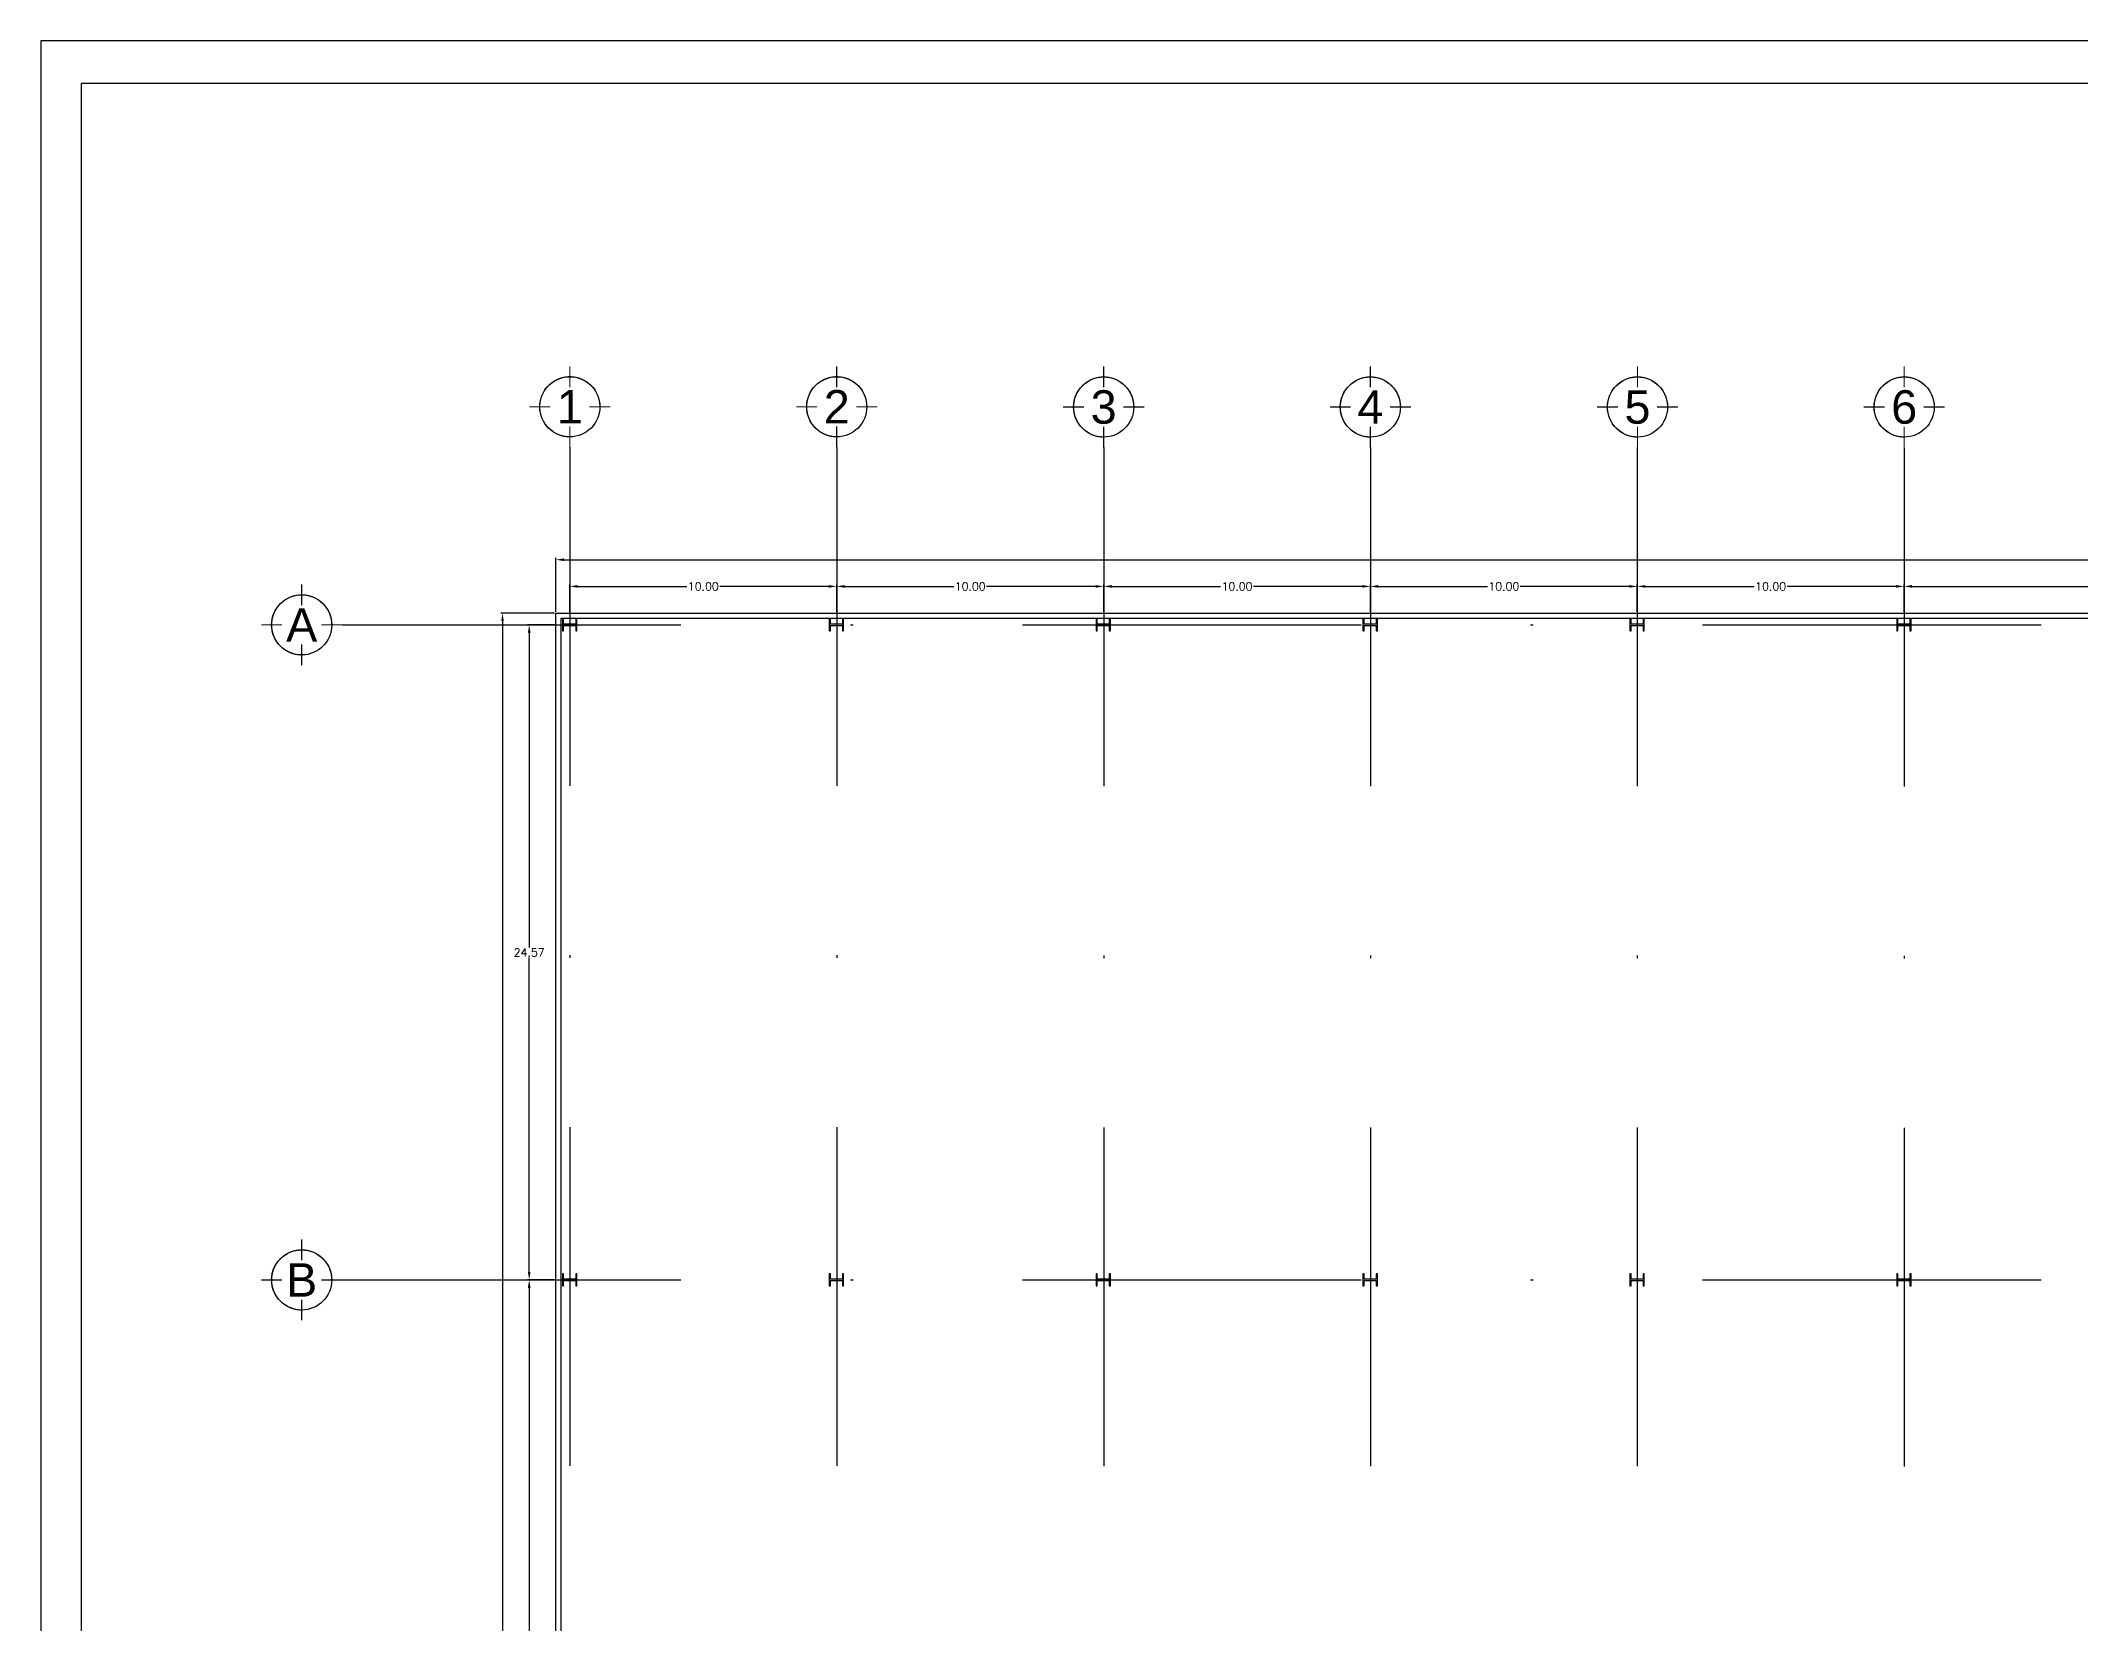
# Model space of a CAD drawing. Header units: millimetres. Extents: x -3 to 3438, y -2371 to 140.
# Drawn here: x 294.8 to 371.2, y 80.5 to 139.9 of the extents above; entities that cross this region are included whole.
import ezdxf
from ezdxf.enums import TextEntityAlignment as Align

# ---------------------------------------------------------------- set-up
doc = ezdxf.new("R2010")
doc.units = ezdxf.units.MM
doc.linetypes.add('DASHDOT', pattern=[25.4, 12.7, -6.35, 0, -6.35])
doc.layers.get('0').update_dxf_attribs({"color": 3})
for name, color, linetype in [('1- 1', 1, 'Continuous'), ('1- 2', 223, 'Continuous'), ('1- muro de carga', 5, 'Continuous'), ('dim-75', 2, 'Continuous'), ('ejes', 140, 'DASHDOT'), ('MARCO', 254, 'Continuous')]:
    doc.layers.add(name, color=color, linetype=linetype)
doc.styles.add('ALA', font='arial.ttf')
doc.styles.get("Standard").update_dxf_attribs({"font": 'arial.ttf'})
doc.styles.add('TEXTOS', font='romans.shx')
doc.dimstyles.new('DIM-75P', dxfattribs={"dimtxt": 0.3, "dimasz": 0.3, "dimexe": 0.0675, "dimexo": 0.0468, "dimgap": 0.0375, "dimtad": 0, "dimtih": 1, "dimtoh": 1, "dimzin": 0, "dimdsep": 46, "dimtxsty": 'TEXTOS', "dimcen": 0.3, "dimclrd": 1, "dimclre": 1, "dimclrt": 2, "dimadec": 0, "dimazin": 0, "dimtfac": 1, "dimtmove": 1, "dimatfit": 3, "dimldrblk": 'flecha', "dimfxl": 0.045, "dimtolj": 1, "dimtzin": 0, "dimlwd": -1, "dimlwe": -1, "dimarcsym": 0})

# ---------------------------------------------------------------- blocks, each defined once
blk = doc.blocks.new('ejeh')
at = {"layer": 'ejes', "const_width": 0.02}
for points in [[(0, 1.348), (0, 1)], [(-0.326, 0.674), (-0.674, 0.674)], [(0.326, 0.674), (0.674, 0.674)], [(0, 0), (0, 0.348)]]:
    blk.add_lwpolyline(points, dxfattribs=at)
blk.add_lwpolyline([(0, 0.174, -2.414214), (0.5, 0.674, 1)], format="xyb", dxfattribs=at)
at = {"layer": 'ejes'}
blk.add_circle((0, 0.674), 0.5, dxfattribs=at)
blk.add_attdef('X', text='', height=0.556, dxfattribs=at).set_placement((0, 0.674), align=Align.MIDDLE_CENTER)
blk = doc.blocks.new('*D17')
at = {"layer": 'Defpoints', "color": 0, "transparency": 16777216}
for p in [(324.62, 119.429), (314.612, 118.429), (324.62, 118.429)]:
    blk.add_point(p, dxfattribs=at)
at = {"layer": 'dim-75', "color": 1, "transparency": 16777216}
for p, q in [((314.612, 118.475), (314.612, 119.496)), ((314.912, 119.429), (319, 119.429)), ((324.32, 119.429), (320.232, 119.429)), ((324.62, 118.475), (324.62, 119.496))]:
    blk.add_line(p, q, dxfattribs=at)
for points in [[(314.912, 119.479), (314.912, 119.379), (314.612, 119.429)], [(324.32, 119.479), (324.32, 119.379), (324.62, 119.429)]]:
    blk.add_solid(points, dxfattribs=at)
at = {"layer": 'dim-75', "color": 2, "transparency": 16777216, "insert": (319.616, 119.429), "char_height": 0.3, "attachment_point": 5, "style": 'TEXTOS'}
blk.add_mtext('\\A1;10.00', dxfattribs=at)
blk = doc.blocks.new('flecha')
at = {"ltscale": 6}
for points in [[(-0.02, 0.03), (-0.11, 0.13), (-0.12, 0.05), (-0.12, 0.21)], [(-0.02, -0.03), (-0.11, -0.13), (-0.12, -0.05), (-0.12, -0.21)]]:
    blk.add_hatch(color=256, dxfattribs=at).paths.add_polyline_path(points)
for p, q in [((0.01, -0.02), (-0.14, 0.24)), ((0.01, 0.02), (-0.14, -0.24)), ((-0.13, 0.24), (-0.13, 0.03)), ((-0.13, 0.03), (-0.1, 0.12)), ((0, 0), (-0.1, 0.12)), ((0, 0), (-0.1, -0.12)), ((-0.13, -0.02), (-0.13, -0.24)), ((-0.13, -0.02), (-0.1, -0.12))]:
    blk.add_line(p, q, dxfattribs=at)
for points in [[(-0.02, 0.03), (-0.11, 0.13), (-0.12, 0.05), (-0.12, 0.21)], [(-0.02, -0.03), (-0.11, -0.13), (-0.12, -0.05), (-0.12, -0.21)]]:
    blk.add_lwpolyline(points, close=True, dxfattribs=at)
blk = doc.blocks.new('*D45')
at = {"layer": 'Defpoints', "color": 0, "transparency": 16777216}
for p in [(334.628, 119.429), (324.62, 118.429), (334.628, 118.429)]:
    blk.add_point(p, dxfattribs=at)
at = {"layer": 'dim-75', "color": 1, "transparency": 16777216}
for p, q in [((324.62, 118.475), (324.62, 119.496)), ((324.92, 119.429), (329.008, 119.429)), ((334.328, 119.429), (330.24, 119.429)), ((334.628, 118.475), (334.628, 119.496))]:
    blk.add_line(p, q, dxfattribs=at)
for points in [[(324.92, 119.479), (324.92, 119.379), (324.62, 119.429)], [(334.328, 119.479), (334.328, 119.379), (334.628, 119.429)]]:
    blk.add_solid(points, dxfattribs=at)
at = {"layer": 'dim-75', "color": 2, "transparency": 16777216, "insert": (329.624, 119.429), "char_height": 0.3, "attachment_point": 5, "style": 'TEXTOS'}
blk.add_mtext('\\A1;10.00', dxfattribs=at)
blk = doc.blocks.new('*D46')
at = {"layer": 'Defpoints', "color": 0, "transparency": 16777216}
for p in [(344.628, 119.429), (334.628, 118.429), (344.628, 118.429)]:
    blk.add_point(p, dxfattribs=at)
at = {"layer": 'dim-75', "color": 1, "transparency": 16777216}
for p, q in [((334.628, 118.475), (334.628, 119.496)), ((334.928, 119.429), (339.012, 119.429)), ((344.328, 119.429), (340.244, 119.429)), ((344.628, 118.475), (344.628, 119.496))]:
    blk.add_line(p, q, dxfattribs=at)
for points in [[(334.928, 119.479), (334.928, 119.379), (334.628, 119.429)], [(344.328, 119.479), (344.328, 119.379), (344.628, 119.429)]]:
    blk.add_solid(points, dxfattribs=at)
at = {"layer": 'dim-75', "color": 2, "transparency": 16777216, "insert": (339.628, 119.429), "char_height": 0.3, "attachment_point": 5, "style": 'TEXTOS'}
blk.add_mtext('\\A1;10.00', dxfattribs=at)
blk = doc.blocks.new('*D47')
at = {"layer": 'Defpoints', "color": 0, "transparency": 16777216}
for p in [(354.636, 119.429), (344.628, 118.429), (354.636, 118.429)]:
    blk.add_point(p, dxfattribs=at)
at = {"layer": 'dim-75', "color": 1, "transparency": 16777216}
for p, q in [((344.628, 118.475), (344.628, 119.496)), ((344.928, 119.429), (349.016, 119.429)), ((354.336, 119.429), (350.248, 119.429)), ((354.636, 118.475), (354.636, 119.496))]:
    blk.add_line(p, q, dxfattribs=at)
for points in [[(344.928, 119.479), (344.928, 119.379), (344.628, 119.429)], [(354.336, 119.479), (354.336, 119.379), (354.636, 119.429)]]:
    blk.add_solid(points, dxfattribs=at)
at = {"layer": 'dim-75', "color": 2, "transparency": 16777216, "insert": (349.632, 119.429), "char_height": 0.3, "attachment_point": 5, "style": 'TEXTOS'}
blk.add_mtext('\\A1;10.00', dxfattribs=at)
blk = doc.blocks.new('*D48')
at = {"layer": 'Defpoints', "color": 0, "transparency": 16777216}
for p in [(364.636, 119.429), (354.636, 118.429), (364.636, 118.429)]:
    blk.add_point(p, dxfattribs=at)
at = {"layer": 'dim-75', "color": 1, "transparency": 16777216}
for p, q in [((354.636, 118.475), (354.636, 119.496)), ((354.936, 119.429), (359.02, 119.429)), ((364.336, 119.429), (360.252, 119.429)), ((364.636, 118.475), (364.636, 119.496))]:
    blk.add_line(p, q, dxfattribs=at)
for points in [[(354.936, 119.479), (354.936, 119.379), (354.636, 119.429)], [(364.336, 119.479), (364.336, 119.379), (364.636, 119.429)]]:
    blk.add_solid(points, dxfattribs=at)
at = {"layer": 'dim-75', "color": 2, "transparency": 16777216, "insert": (359.636, 119.429), "char_height": 0.3, "attachment_point": 5, "style": 'TEXTOS'}
blk.add_mtext('\\A1;10.00', dxfattribs=at)
blk = doc.blocks.new('*D49')
at = {"layer": 'Defpoints', "color": 0, "transparency": 16777216}
for p in [(390.634, 119.429), (364.636, 118.429), (390.634, 118.429)]:
    blk.add_point(p, dxfattribs=at)
at = {"layer": 'dim-75', "color": 1, "transparency": 16777216}
for p, q in [((364.636, 118.475), (364.636, 119.496)), ((364.936, 119.429), (377.019, 119.429)), ((390.334, 119.429), (378.251, 119.429)), ((390.634, 118.475), (390.634, 119.496))]:
    blk.add_line(p, q, dxfattribs=at)
for points in [[(364.936, 119.479), (364.936, 119.379), (364.636, 119.429)], [(390.334, 119.479), (390.334, 119.379), (390.634, 119.429)]]:
    blk.add_solid(points, dxfattribs=at)
at = {"layer": 'dim-75', "color": 2, "transparency": 16777216, "insert": (377.635, 119.429), "char_height": 0.3, "attachment_point": 5, "style": 'TEXTOS'}
blk.add_mtext('\\A1;10.00', dxfattribs=at)
blk = doc.blocks.new('*D58')
at = {"layer": 'Defpoints', "color": 0, "transparency": 16777216}
for p in [(314.089, 120.429), (314.089, 118.429), (455.171, 118.429)]:
    blk.add_point(p, dxfattribs=at)
at = {"layer": 'dim-75', "color": 1, "transparency": 16777216}
for p, q in [((314.089, 118.475), (314.089, 120.496)), ((314.389, 120.429), (383.871, 120.429)), ((454.871, 120.429), (385.389, 120.429)), ((455.171, 118.475), (455.171, 120.496))]:
    blk.add_line(p, q, dxfattribs=at)
for points in [[(314.389, 120.479), (314.389, 120.379), (314.089, 120.429)], [(454.871, 120.479), (454.871, 120.379), (455.171, 120.429)]]:
    blk.add_solid(points, dxfattribs=at)
at = {"layer": 'dim-75', "color": 2, "transparency": 16777216, "insert": (384.63, 120.429), "char_height": 0.3, "attachment_point": 5, "style": 'TEXTOS'}
blk.add_mtext('\\A1;141.08', dxfattribs=at)
blk = doc.blocks.new('*D59')
at = {"layer": 'Defpoints', "color": 0, "transparency": 16777216}
for p in [(314.089, 118.429), (312.089, 38.429), (314.089, 38.429)]:
    blk.add_point(p, dxfattribs=at)
at = {"layer": 'dim-75', "color": 1, "transparency": 16777216}
for p, q in [((314.042, 118.429), (312.022, 118.429)), ((312.089, 118.129), (312.089, 78.616)), ((312.089, 38.729), (312.089, 78.241)), ((314.042, 38.429), (312.022, 38.429))]:
    blk.add_line(p, q, dxfattribs=at)
for points in [[(312.039, 118.129), (312.139, 118.129), (312.089, 118.429)], [(312.039, 38.729), (312.139, 38.729), (312.089, 38.429)]]:
    blk.add_solid(points, dxfattribs=at)
at = {"layer": 'dim-75', "color": 2, "transparency": 16777216, "insert": (312.089, 78.429), "char_height": 0.3, "attachment_point": 5, "style": 'TEXTOS'}
blk.add_mtext('\\A1;80.00', dxfattribs=at)
blk = doc.blocks.new('*D61')
at = {"layer": 'Defpoints', "color": 0, "transparency": 16777216}
for p in [(313.089, 93.421), (314.089, 93.421), (314.089, 63.413)]:
    blk.add_point(p, dxfattribs=at)
at = {"layer": 'dim-75', "color": 1, "transparency": 16777216}
for p, q in [((314.042, 93.421), (313.022, 93.421)), ((313.089, 93.121), (313.089, 78.604)), ((313.089, 63.713), (313.089, 78.229)), ((314.042, 63.413), (313.022, 63.413))]:
    blk.add_line(p, q, dxfattribs=at)
for points in [[(313.039, 93.121), (313.139, 93.121), (313.089, 93.421)], [(313.039, 63.713), (313.139, 63.713), (313.089, 63.413)]]:
    blk.add_solid(points, dxfattribs=at)
at = {"layer": 'dim-75', "color": 2, "transparency": 16777216, "insert": (313.089, 78.417), "char_height": 0.3, "attachment_point": 5, "style": 'TEXTOS'}
blk.add_mtext('\\A1;30.01', dxfattribs=at)
blk = doc.blocks.new('*D62')
at = {"layer": 'Defpoints', "color": 0, "transparency": 16777216}
for p in [(313.089, 117.986), (314.089, 117.986), (314.089, 93.421)]:
    blk.add_point(p, dxfattribs=at)
at = {"layer": 'dim-75', "color": 1, "transparency": 16777216}
for p, q in [((314.042, 117.986), (313.022, 117.986)), ((313.089, 117.686), (313.089, 105.891)), ((313.089, 93.721), (313.089, 105.516)), ((314.042, 93.421), (313.022, 93.421))]:
    blk.add_line(p, q, dxfattribs=at)
for points in [[(313.039, 117.686), (313.139, 117.686), (313.089, 117.986)], [(313.039, 93.721), (313.139, 93.721), (313.089, 93.421)]]:
    blk.add_solid(points, dxfattribs=at)
at = {"layer": 'dim-75', "color": 2, "transparency": 16777216, "insert": (313.089, 105.703), "char_height": 0.3, "attachment_point": 5, "style": 'TEXTOS'}
blk.add_mtext('\\A1;24.57', dxfattribs=at)

msp = doc.modelspace()

# ---------------------------------------------------------------- linework, layer by layer
at = {"layer": '1- 1', "lineweight": 25}
for points in [[(294.776, 139.89), (294.776, -75.213), (584.919, -75.213), (584.919, 139.89), (294.776, 139.89)], [(540.25, 138.286), (296.285, 138.286), (296.285, -74.218)]]:
    msp.add_lwpolyline(points, dxfattribs=at)
at = {"layer": '1- 2', "lineweight": 25}
for points in [[(314.832, 118.01), (314.381, 118.01), (314.381, 118.207), (314.334, 118.207), (314.334, 117.757), (314.381, 117.757), (314.381, 117.962), (314.832, 117.962), (314.832, 117.757), (314.879, 117.757), (314.879, 118.207), (314.832, 118.207), (314.832, 118.01)], [(324.84, 118.01), (324.389, 118.01), (324.389, 118.207), (324.342, 118.207), (324.342, 117.757), (324.389, 117.757), (324.389, 117.962), (324.84, 117.962), (324.84, 117.757), (324.879, 117.757), (324.879, 118.207), (324.84, 118.207), (324.84, 118.01)], [(334.84, 118.01), (334.389, 118.01), (334.389, 118.207), (334.35, 118.207), (334.35, 117.757), (334.389, 117.757), (334.389, 117.962), (334.84, 117.962), (334.84, 117.757), (334.887, 117.757), (334.887, 118.207), (334.84, 118.207), (334.84, 118.01)], [(344.847, 118.01), (344.397, 118.01), (344.397, 118.207), (344.35, 118.207), (344.35, 117.757), (344.397, 117.757), (344.397, 117.962), (344.847, 117.962), (344.847, 117.757), (344.895, 117.757), (344.895, 118.207), (344.847, 118.207), (344.847, 118.01)], [(354.855, 118.01), (354.405, 118.01), (354.405, 118.207), (354.358, 118.207), (354.358, 117.757), (354.405, 117.757), (354.405, 117.962), (354.855, 117.962), (354.855, 117.757), (354.895, 117.757), (354.895, 118.207), (354.855, 118.207), (354.855, 118.01)], [(364.855, 118.01), (364.405, 118.01), (364.405, 118.207), (364.366, 118.207), (364.366, 117.757), (364.405, 117.757), (364.405, 117.962), (364.855, 117.962), (364.855, 117.757), (364.903, 117.757), (364.903, 118.207), (364.855, 118.207), (364.855, 118.01)], [(314.832, 93.448), (314.381, 93.448), (314.381, 93.646), (314.334, 93.646), (314.334, 93.196), (314.381, 93.196), (314.381, 93.401), (314.832, 93.401), (314.832, 93.196), (314.879, 93.196), (314.879, 93.646), (314.832, 93.646), (314.832, 93.448)], [(314.832, 93.448), (314.381, 93.448), (314.381, 93.646), (314.334, 93.646), (314.334, 93.196), (314.381, 93.196), (314.381, 93.401), (314.832, 93.401), (314.832, 93.196), (314.879, 93.196), (314.879, 93.646), (314.832, 93.646), (314.832, 93.448)], [(324.84, 93.448), (324.389, 93.448), (324.389, 93.646), (324.342, 93.646), (324.342, 93.196), (324.389, 93.196), (324.389, 93.401), (324.84, 93.401), (324.84, 93.196), (324.879, 93.196), (324.879, 93.646), (324.84, 93.646), (324.84, 93.448)], [(324.84, 93.448), (324.389, 93.448), (324.389, 93.646), (324.342, 93.646), (324.342, 93.196), (324.389, 93.196), (324.389, 93.401), (324.84, 93.401), (324.84, 93.196), (324.879, 93.196), (324.879, 93.646), (324.84, 93.646), (324.84, 93.448)], [(334.84, 93.448), (334.389, 93.448), (334.389, 93.646), (334.35, 93.646), (334.35, 93.196), (334.389, 93.196), (334.389, 93.401), (334.84, 93.401), (334.84, 93.196), (334.887, 93.196), (334.887, 93.646), (334.84, 93.646), (334.84, 93.448)], [(334.84, 93.448), (334.389, 93.448), (334.389, 93.646), (334.35, 93.646), (334.35, 93.196), (334.389, 93.196), (334.389, 93.401), (334.84, 93.401), (334.84, 93.196), (334.887, 93.196), (334.887, 93.646), (334.84, 93.646), (334.84, 93.448)], [(344.847, 93.448), (344.397, 93.448), (344.397, 93.646), (344.35, 93.646), (344.35, 93.196), (344.397, 93.196), (344.397, 93.401), (344.847, 93.401), (344.847, 93.196), (344.895, 93.196), (344.895, 93.646), (344.847, 93.646), (344.847, 93.448)], [(344.847, 93.448), (344.397, 93.448), (344.397, 93.646), (344.35, 93.646), (344.35, 93.196), (344.397, 93.196), (344.397, 93.401), (344.847, 93.401), (344.847, 93.196), (344.895, 93.196), (344.895, 93.646), (344.847, 93.646), (344.847, 93.448)], [(354.855, 93.448), (354.405, 93.448), (354.405, 93.646), (354.358, 93.646), (354.358, 93.196), (354.405, 93.196), (354.405, 93.401), (354.855, 93.401), (354.855, 93.196), (354.895, 93.196), (354.895, 93.646), (354.855, 93.646), (354.855, 93.448)], [(354.855, 93.448), (354.405, 93.448), (354.405, 93.646), (354.358, 93.646), (354.358, 93.196), (354.405, 93.196), (354.405, 93.401), (354.855, 93.401), (354.855, 93.196), (354.895, 93.196), (354.895, 93.646), (354.855, 93.646), (354.855, 93.448)], [(364.855, 93.448), (364.405, 93.448), (364.405, 93.646), (364.366, 93.646), (364.366, 93.196), (364.405, 93.196), (364.405, 93.401), (364.855, 93.401), (364.855, 93.196), (364.903, 93.196), (364.903, 93.646), (364.855, 93.646), (364.855, 93.448)], [(364.855, 93.448), (364.405, 93.448), (364.405, 93.646), (364.366, 93.646), (364.366, 93.196), (364.405, 93.196), (364.405, 93.401), (364.855, 93.401), (364.855, 93.196), (364.903, 93.196), (364.903, 93.646), (364.855, 93.646), (364.855, 93.448)]]:
    msp.add_lwpolyline(points, dxfattribs=at)
at = {"layer": '1- muro de carga', "lineweight": 25}
msp.add_lwpolyline([(314.089, 38.429), (314.089, 118.429), (455.171, 118.429), (476.656, 38.429)], close=True, dxfattribs=at)
msp.add_lwpolyline([(320.179, 38.626), (314.287, 38.626), (314.287, 118.231), (455.012, 118.231), (476.395, 38.626), (321.38, 38.626)], dxfattribs=at)
at = {"layer": 'ejes'}
for p, q in [((314.612, 124.645), (314.612, 38.902)), ((324.62, 124.645), (324.62, 38.902)), ((334.628, 124.637), (334.628, 38.902)), ((344.628, 124.637), (344.628, 38.902)), ((354.636, 124.637), (354.636, 38.902)), ((364.636, 124.629), (364.636, 38.902)), ((306.08, 117.986), (476.538, 117.986)), ((306.08, 93.421), (476.538, 93.421))]:
    msp.add_line(p, q, dxfattribs=at)

# ---------------------------------------------------------------- block references
at = {"layer": 'MARCO'}
ref = msp.add_blockref('ejeh', (314.612, 124.645), dxfattribs=dict(at, xscale=2.254873559710263, yscale=2.254873559710263, zscale=2.254873559710263))
ref.add_attrib('X', '1', dxfattribs={"layer": 'ejes', "height": 1.254, "style": 'ALA'}).set_placement((314.612, 126.165), align=Align.MIDDLE_CENTER)
ref = msp.add_blockref('ejeh', (324.62, 124.645), dxfattribs=dict(at, xscale=2.254873559710263, yscale=2.254873559710263, zscale=2.254873559710263))
ref.add_attrib('X', '2', dxfattribs={"layer": 'ejes', "height": 1.254, "style": 'ALA'}).set_placement((324.62, 126.165), align=Align.MIDDLE_CENTER)
ref = msp.add_blockref('ejeh', (334.628, 124.637), dxfattribs=dict(at, xscale=2.254873559710263, yscale=2.254873559710263, zscale=2.254873559710263))
ref.add_attrib('X', '3', dxfattribs={"layer": 'ejes', "height": 1.254, "style": 'ALA'}).set_placement((334.628, 126.157), align=Align.MIDDLE_CENTER)
ref = msp.add_blockref('ejeh', (344.628, 124.637), dxfattribs=dict(at, xscale=2.254873559710263, yscale=2.254873559710263, zscale=2.254873559710263))
ref.add_attrib('X', '4', dxfattribs={"layer": 'ejes', "height": 1.254, "style": 'ALA'}).set_placement((344.628, 126.157), align=Align.MIDDLE_CENTER)
ref = msp.add_blockref('ejeh', (354.643, 124.637), dxfattribs=dict(at, xscale=2.254873559710263, yscale=2.254873559710263, zscale=2.254873559710263))
ref.add_attrib('X', '5', dxfattribs={"layer": 'ejes', "height": 1.254, "style": 'ALA'}).set_placement((354.643, 126.157), align=Align.MIDDLE_CENTER)
ref = msp.add_blockref('ejeh', (364.643, 124.637), dxfattribs=dict(at, xscale=2.254873559710263, yscale=2.254873559710263, zscale=2.254873559710263))
ref.add_attrib('X', '6', dxfattribs={"layer": 'ejes', "height": 1.254, "style": 'ALA'}).set_placement((364.643, 126.157), align=Align.MIDDLE_CENTER)
ref = msp.add_blockref('ejeh', (304.559, 116.465), dxfattribs=dict(at, xscale=2.254873559710263, yscale=2.254873559710263, zscale=2.254873559710263))
ref.add_attrib('X', 'A', dxfattribs={"layer": 'ejes', "height": 1.254, "style": 'ALA'}).set_placement((304.559, 117.985), align=Align.MIDDLE_CENTER)
ref = msp.add_blockref('ejeh', (304.559, 91.9), dxfattribs=dict(at, xscale=2.254873559710263, yscale=2.254873559710263, zscale=2.254873559710263))
ref.add_attrib('X', 'B', dxfattribs={"layer": 'ejes', "height": 1.254, "style": 'ALA'}).set_placement((304.559, 93.42), align=Align.MIDDLE_CENTER)

# ---------------------------------------------------------------- dimensions: what is measured, and where the dimension line sits
at = {"layer": 'dim-75'}
for base, p1, p2, picture, middle in [((314.089, 120.429), (455.171, 118.429), (314.089, 118.429), '*D58', (384.63, 120.429)), ((344.628, 119.429), (334.628, 118.429), (344.628, 118.429), '*D46', (339.628, 119.429)), ((364.636, 119.429), (354.636, 118.429), (364.636, 118.429), '*D48', (359.636, 119.429))]:
    dim = msp.add_linear_dim(base=base, p1=p1, p2=p2, dimstyle='DIM-75P', dxfattribs=at)
    dim.commit()
    dim.dimension.update_dxf_attribs({"geometry": picture, "text_midpoint": middle})
for base, p1, p2, picture, middle in [((324.62, 119.429), (314.612, 118.429), (324.62, 118.429), '*D17', (319.616, 119.429)), ((334.628, 119.429), (324.62, 118.429), (334.628, 118.429), '*D45', (329.624, 119.429)), ((354.636, 119.429), (344.628, 118.429), (354.636, 118.429), '*D47', (349.632, 119.429)), ((390.634, 119.429), (364.636, 118.429), (390.634, 118.429), '*D49', (377.635, 119.429))]:
    dim = msp.add_linear_dim(base=base, p1=p1, p2=p2, text='10.00', dimstyle='DIM-75P', dxfattribs=at)
    dim.commit()
    dim.dimension.update_dxf_attribs({"geometry": picture, "text_midpoint": middle})
for base, p1, p2, picture, middle in [((312.089, 38.429), (314.089, 118.429), (314.089, 38.429), '*D59', (312.089, 78.429)), ((313.0891, 117.9862), (314.0891, 93.4206), (314.0891, 117.9862), '*D62', (313.0891, 105.7034)), ((313.089, 93.421), (314.089, 63.413), (314.089, 93.421), '*D61', (313.089, 78.417))]:
    dim = msp.add_linear_dim(base=base, p1=p1, p2=p2, angle=90, dimstyle='DIM-75P', dxfattribs=at)
    dim.commit()
    dim.dimension.update_dxf_attribs({"geometry": picture, "text_midpoint": middle})

doc.saveas('drawing.dxf')
